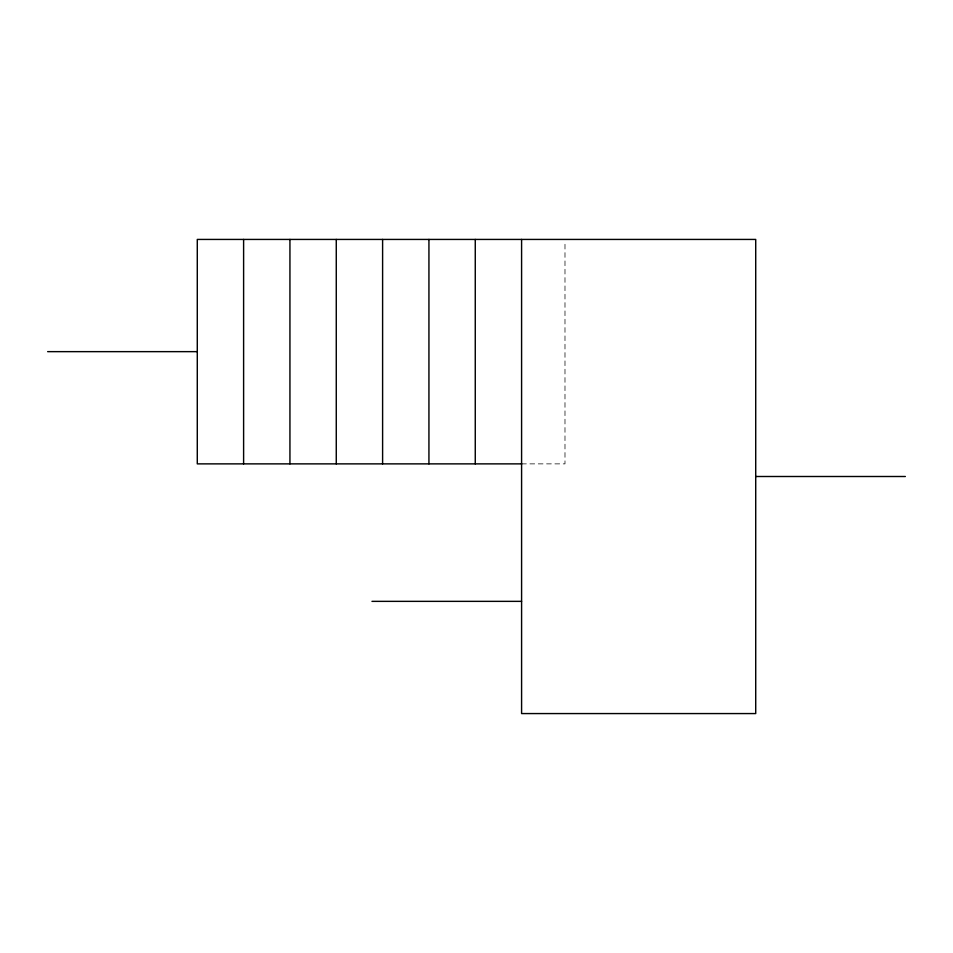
<?xml version="1.0" encoding="UTF-8"?>
<svg xmlns="http://www.w3.org/2000/svg" width="953" height="953" viewBox="0 0 953 953"><rect width="100%" height="100%" fill="white"/><g stroke="black" fill="none" stroke-linecap="round" stroke-linejoin="round"><path stroke-width="0.71" stroke-dasharray="4.76 3.57" d="M521.589 463.873L564.986 463.873L564.986 240.918"/><path stroke-width="1.43" d="M47.65 351.645L197.283 351.645M521.839 463.873L197.283 463.873L197.283 239.429L755.717 239.429L755.717 713.571L521.589 713.571L521.589 239.429M755.717 476.5L905.35 476.5M371.968 601.355L521.589 601.355M475.261 239.429L475.261 463.873M428.933 239.429L428.933 463.873M382.606 239.429L382.606 463.873M336.266 239.429L336.266 463.873M289.938 239.429L289.938 463.873M243.611 239.429L243.611 463.873"/></g></svg>
